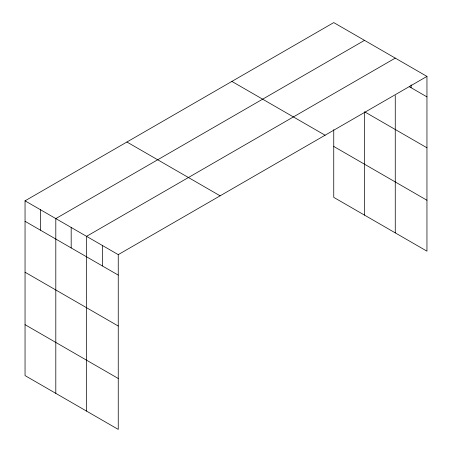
<?xml version="1.0" encoding="UTF-8"?>
<svg xmlns="http://www.w3.org/2000/svg" width="452" height="452" viewBox="0 0 452 452"><rect width="100%" height="100%" fill="white"/><g stroke="black" fill="none" stroke-linecap="round" stroke-linejoin="round"><path stroke-width="0.68" d="M426.954 76.405L118.249 254.634L118.249 429.4L25.046 375.595L25.046 200.829L333.751 22.6L426.954 76.405L426.954 251.171L333.751 197.366L333.751 129.662M364.51 40.358L55.805 218.587L55.805 393.347M395.263 58.116L86.558 236.339L86.558 411.105M409.28 86.677L426.954 96.875M364.51 111.746L426.954 147.793M231.882 81.416L325.078 135.221M333.751 146.448L426.954 200.253M126.922 142.013L220.118 195.823M25.046 200.829L118.249 254.634M25.046 221.299L118.249 275.104M25.046 272.217L118.249 326.022M25.046 324.677L118.249 378.482M411.105 84.908L411.105 87.728M395.263 95.553L395.263 232.876M364.51 112.441L364.51 215.118M102.406 245.487L102.406 265.957M71.184 227.463L71.184 247.933M40.426 209.705L40.426 230.175"/></g></svg>
